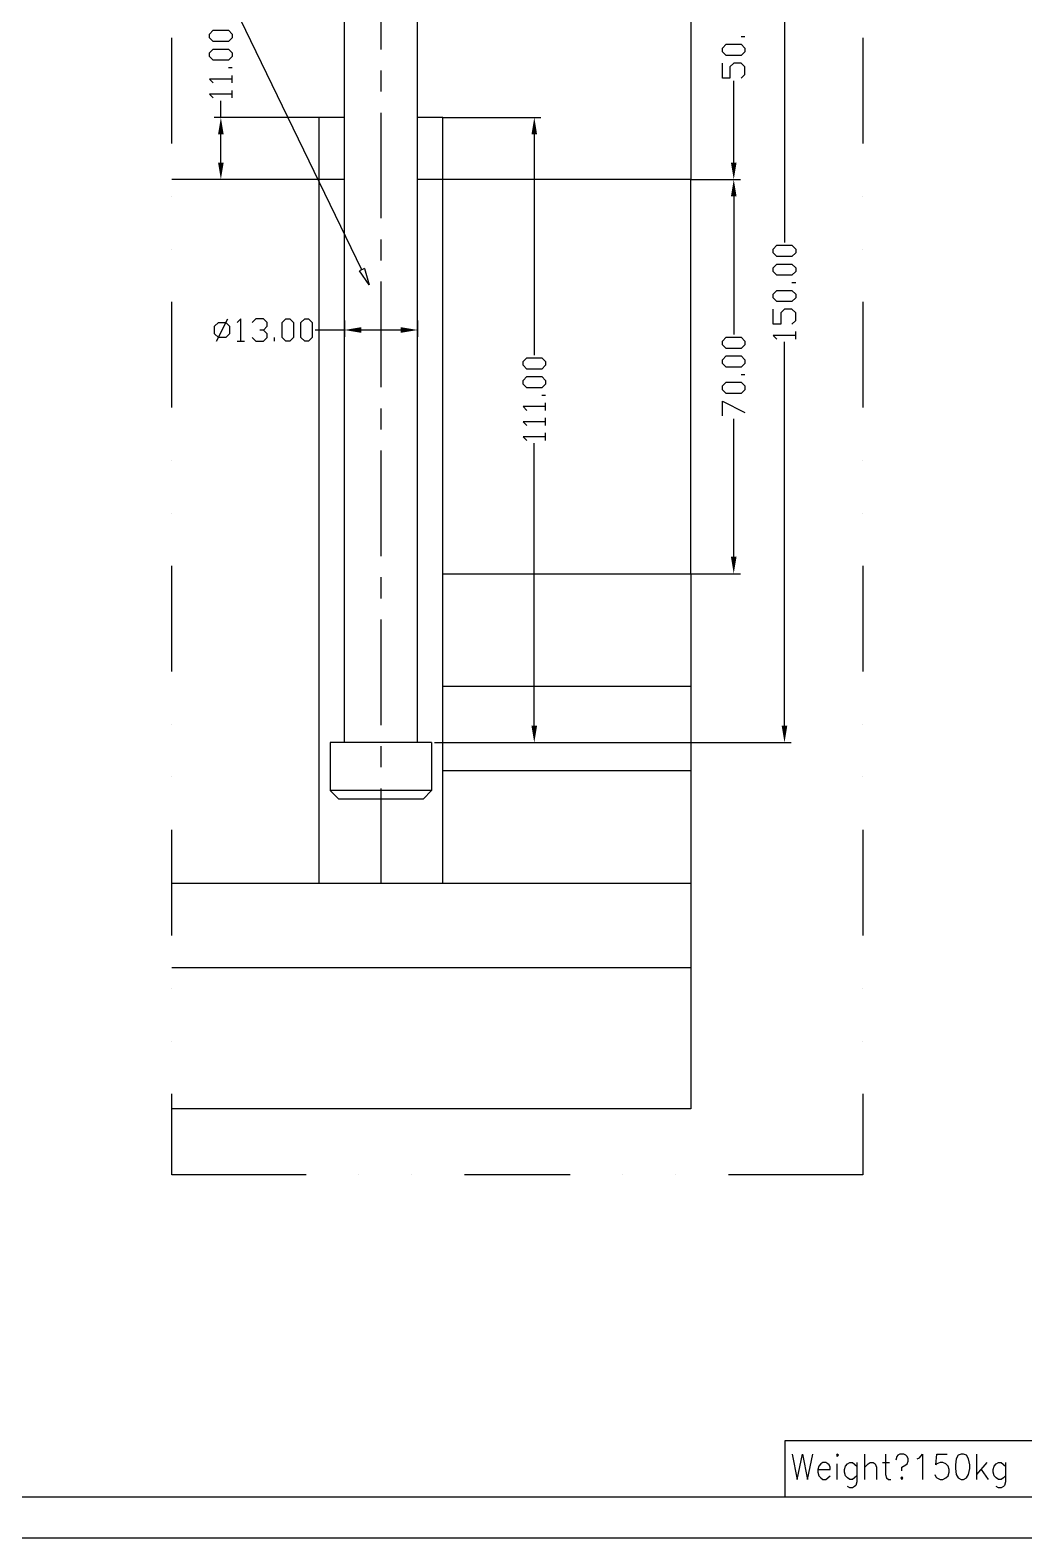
# Model space of a CAD drawing. Header units: inches. Extents: x 2 to 1172, y 492 to 1320.
# Drawn here: x 768.5 to 945.1, y 492.2 to 760.3 of the extents above; entities that cross this region are included whole.
import ezdxf

# ---------------------------------------------------------------- set-up
doc = ezdxf.new("R2010")
doc.units = ezdxf.units.IN
doc.header["$MEASUREMENT"] = 0

# ---------------------------------------------------------------- blocks, each defined once
blk = doc.blocks.new('AHH1270-500010_1')
at = {"transparency": 33554687}
for points in [[(801.43, 740.19), (800.93, 743.2), (800.43, 740.19)], [(857.15, 740.19), (856.65, 743.2), (856.15, 740.19)], [(801.43, 735.19), (800.93, 732.18), (800.43, 735.18)], [(892.61, 735.19), (892.11, 732.18), (891.61, 735.18)], [(892.61, 729.18), (892.11, 732.18), (891.61, 729.18)], [(825.9, 704.92), (822.89, 705.42), (825.9, 705.92)], [(832.91, 704.92), (835.91, 705.42), (832.91, 705.92)], [(892.61, 665.1), (892.11, 662.09), (891.61, 665.1)], [(857.15, 635.06), (856.65, 632.05), (856.15, 635.06)], [(901.63, 635.06), (901.13, 632.05), (900.63, 635.06)]]:
    blk.add_hatch(color=1, dxfattribs=at).paths.add_polyline_path(points)
for points in [[(0.12, 490.67), (1167.98, 490.67), (1167.98, 1318.03), (0.12, 1318.03), (0.12, 490.67)], [(946.92, 507.89), (901.2, 507.89), (901.2, 497.92)], [(1160.72, 497.92), (21.3, 497.92)], [(946.92, 497.92), (885.65, 497.92)]]:
    blk.add_lwpolyline(points, dxfattribs=at)
at = {"color": 1, "transparency": 33554687}
for points in [[(826.01, 716.14), (750.87, 871.09), (747.87, 871.09)], [(901.11, 779.22), (901.11, 720.98)], [(829.39, 774.1), (829.39, 755.32)], [(802.93, 757.38), (802.26, 756.7), (799.58, 756.7), (798.93, 757.38), (798.93, 758.03), (799.58, 758.71), (802.26, 758.71), (802.93, 758.03), (802.93, 757.38)], [(894.11, 754.87), (893.43, 754.2), (890.75, 754.2), (890.1, 754.87), (890.1, 755.53), (890.75, 756.21), (893.43, 756.21), (894.11, 755.53), (894.11, 754.87)], [(894.11, 757.54), (893.43, 757.54)], [(802.93, 754.04), (802.26, 753.37), (799.58, 753.37), (798.93, 754.04), (798.93, 754.7), (799.58, 755.37), (802.26, 755.37), (802.93, 754.7), (802.93, 754.04)], [(802.93, 752.04), (802.26, 752.04)], [(802.93, 749.36), (802.93, 750.69)], [(829.39, 751.58), (829.39, 747.82)], [(893.43, 750.19), (894.11, 750.87), (894.11, 752.2), (893.43, 752.87), (892.1, 752.87), (891.43, 752.2), (891.43, 750.19), (890.1, 750.19), (890.1, 752.87)], [(802.93, 750.03), (798.93, 750.03), (799.58, 749.36)], [(802.93, 746.7), (802.93, 748.03)], [(892.1, 735.17), (892.1, 749.7)], [(802.93, 747.36), (798.93, 747.36), (799.58, 746.7)], [(800.93, 743.19), (800.93, 746.19)], [(818.38, 743.19), (799.72, 743.19)], [(829.39, 744.06), (829.39, 725.29)], [(840.41, 743.19), (857.84, 743.19)], [(800.93, 735.17), (800.93, 740.19)], [(856.65, 740.19), (856.65, 700.96)], [(818.38, 732.18), (799.72, 732.18)], [(884.46, 732.18), (893.29, 732.18)], [(884.46, 732.18), (893.29, 732.18)], [(892.1, 729.16), (892.1, 704.63)], [(829.39, 721.53), (829.39, 717.77)], [(903.12, 719.16), (902.46, 718.48), (899.78, 718.48), (899.11, 719.16), (899.11, 719.81), (899.78, 720.49), (902.46, 720.49), (903.12, 719.81), (903.12, 719.16)], [(826.47, 716.37), (827.32, 713.45), (825.56, 715.93)], [(826.47, 716.37), (825.56, 715.93)], [(903.12, 715.82), (902.46, 715.15), (899.78, 715.15), (899.11, 715.82), (899.11, 716.48), (899.78, 717.15), (902.46, 717.15), (903.12, 716.48), (903.12, 715.82)], [(829.39, 714.02), (829.39, 695.25)], [(903.12, 713.82), (902.46, 713.82)], [(903.12, 711.14), (902.46, 710.49), (899.78, 710.49), (899.11, 711.14), (899.11, 711.82), (899.78, 712.47), (902.46, 712.47), (903.12, 711.82), (903.12, 711.14)], [(902.46, 706.48), (903.12, 707.13), (903.12, 708.48), (902.46, 709.14), (901.11, 709.14), (900.46, 708.48), (900.46, 706.48), (899.11, 706.48), (899.11, 709.14)], [(800.49, 704.08), (799.81, 704.74), (799.81, 706.09), (800.49, 706.74), (801.82, 706.74), (802.49, 706.09), (802.49, 704.74), (801.82, 704.08), (800.49, 704.08)], [(800.15, 703.41), (802.15, 707.42)], [(804.5, 703.41), (804.5, 707.42), (803.82, 706.74)], [(808.5, 705.41), (809.16, 706.09), (809.16, 706.74), (808.5, 707.42), (807.16, 707.42), (806.5, 706.74)], [(806.5, 704.08), (807.16, 703.41), (808.5, 703.41), (809.16, 704.08), (809.16, 704.74), (808.5, 705.41), (807.83, 705.41)], [(812.49, 703.41), (811.84, 704.08), (811.84, 706.74), (812.49, 707.42), (813.17, 707.42), (813.84, 706.74), (813.84, 704.08), (813.17, 703.41), (812.49, 703.41)], [(815.85, 703.41), (815.17, 704.08), (815.17, 706.74), (815.85, 707.42), (816.5, 707.42), (817.18, 706.74), (817.18, 704.08), (816.5, 703.41), (815.85, 703.41)], [(822.89, 705.41), (817.67, 705.41)], [(822.89, 707.13), (822.89, 704.21)], [(832.91, 705.41), (825.88, 705.41)], [(835.9, 707.13), (835.9, 704.21)], [(903.12, 703.8), (903.12, 705.13)], [(803.82, 703.41), (805.15, 703.41)], [(810.49, 703.41), (810.49, 704.08)], [(894.11, 702.81), (893.43, 702.13), (890.75, 702.13), (890.1, 702.81), (890.1, 703.46), (890.75, 704.14), (893.43, 704.14), (894.11, 703.46), (894.11, 702.81)], [(903.12, 704.47), (899.11, 704.47), (899.78, 703.8)], [(901.11, 635.04), (901.11, 703.3)], [(858.64, 699.14), (857.98, 698.46), (855.3, 698.46), (854.65, 699.14), (854.65, 699.79), (855.3, 700.47), (857.98, 700.47), (858.64, 699.79), (858.64, 699.14)], [(894.11, 699.46), (893.43, 698.8), (890.75, 698.8), (890.1, 699.46), (890.1, 700.13), (890.75, 700.8), (893.43, 700.8), (894.11, 700.13), (894.11, 699.46)], [(858.64, 695.78), (857.98, 695.13), (855.3, 695.13), (854.65, 695.78), (854.65, 696.46), (855.3, 697.13), (857.98, 697.13), (858.64, 696.46), (858.64, 695.78)], [(894.11, 697.47), (893.43, 697.47)], [(894.11, 694.79), (893.43, 694.12), (890.75, 694.12), (890.1, 694.79), (890.1, 695.47), (890.75, 696.12), (893.43, 696.12), (894.11, 695.47), (894.11, 694.79)], [(858.64, 691.79), (854.65, 691.79), (855.3, 691.12)], [(858.64, 693.8), (857.98, 693.8)], [(858.64, 691.12), (858.64, 692.45)], [(890.1, 690.13), (890.1, 692.79), (894.11, 690.78)], [(829.39, 691.49), (829.39, 687.73)], [(858.64, 689.12), (854.65, 689.12), (855.3, 688.44)], [(858.64, 688.44), (858.64, 689.79)], [(892.1, 665.09), (892.1, 689.61)], [(858.64, 686.44), (854.65, 686.44), (855.3, 685.78)], [(858.64, 685.78), (858.64, 687.11)], [(829.39, 683.99), (829.39, 665.21)], [(856.65, 635.04), (856.65, 685.29)], [(829.39, 661.45), (829.39, 657.71)], [(884.46, 662.09), (893.29, 662.09)], [(829.39, 653.95), (829.39, 635.17)], [(829.39, 631.43), (829.39, 627.67)], [(838.9, 632.05), (857.84, 632.05)], [(838.9, 632.05), (902.32, 632.05)], [(829.39, 623.91), (829.39, 607.01)]]:
    blk.add_lwpolyline(points, dxfattribs=at)
at = {"color": 4, "transparency": 33554687}
for points in [[(822.89, 632.05), (822.89, 782.24)], [(835.9, 632.05), (835.9, 782.24)], [(884.46, 782.24), (884.46, 732.18)], [(822.89, 743.19), (818.38, 743.19)], [(818.38, 607.01), (818.38, 743.19)], [(840.41, 743.19), (835.9, 743.19)], [(840.41, 607.01), (840.41, 743.19)], [(822.89, 732.18), (792.24, 732.18)], [(884.46, 662.09), (884.46, 732.18), (835.9, 732.18)], [(884.46, 662.09), (884.46, 566.96), (792.24, 566.96)], [(840.41, 662.09), (884.46, 662.09)], [(884.46, 642.05), (840.41, 642.05)], [(820.39, 632.05), (820.39, 623.54)], [(838.4, 632.05), (820.39, 632.05)], [(838.4, 632.05), (838.4, 623.54)], [(884.46, 627.03), (840.41, 627.03)], [(838.4, 623.54), (820.39, 623.54)], [(821.89, 622.03), (820.39, 623.54)], [(836.9, 622.03), (821.89, 622.03)], [(836.9, 622.03), (838.4, 623.54)], [(884.46, 607.01), (792.24, 607.01)], [(884.46, 591.99), (792.24, 591.99)], [(902.49, 505.57), (903.4, 501.06), (904.32, 505.57), (905.24, 501.06), (906.15, 505.57)], [(907.07, 502.8), (909.25, 502.8), (909.25, 503.23), (909.06, 503.65), (908.86, 503.83), (908.51, 504.08), (907.97, 504.08), (907.58, 503.83), (907.23, 503.42), (907.07, 502.8), (907.07, 502.34), (907.23, 501.72), (907.58, 501.31), (907.97, 501.06), (908.51, 501.06), (909.25, 501.72)], [(910.51, 505.16), (910.71, 505.34), (910.51, 505.57), (910.35, 505.34), (910.51, 505.16)], [(914, 501.72), (913.6, 501.31), (913.24, 501.06), (912.73, 501.06), (912.32, 501.31), (911.96, 501.72), (911.81, 502.34), (911.81, 502.8), (911.96, 503.42), (912.32, 503.83), (912.73, 504.08), (913.24, 504.08), (914, 503.42)], [(914, 504.08), (914, 500.64), (913.79, 499.98), (913.6, 499.8), (913.24, 499.57), (912.73, 499.57), (912.32, 499.8)], [(915.42, 501.06), (915.42, 505.57)], [(915.42, 503.23), (915.99, 503.83), (916.35, 504.08), (916.91, 504.08), (917.27, 503.83), (917.46, 503.23), (917.46, 501.06)], [(918.53, 504.08), (919.8, 504.08)], [(919.09, 505.57), (919.09, 501.91), (919.25, 501.31), (919.64, 501.06), (920.02, 501.06)], [(922, 502.57), (922, 503.23), (922.71, 503.65), (922.92, 503.83), (923.12, 504.31), (923.12, 504.73), (922.92, 505.16), (922.71, 505.34), (922.36, 505.57), (921.65, 505.57), (921.28, 505.34), (921.08, 505.16), (920.92, 504.5)], [(924.72, 504.73), (925.12, 504.91), (925.64, 505.57), (925.64, 501.06)], [(927.85, 501.91), (928.01, 501.49), (928.21, 501.31), (928.78, 501.06), (929.29, 501.06), (929.84, 501.31), (930.21, 501.72), (930.41, 502.34), (930.41, 502.8), (930.21, 503.42), (929.84, 503.83), (929.29, 504.08), (928.78, 504.08), (928.21, 503.83), (928.01, 503.65), (928.21, 505.57), (930.05, 505.57)], [(932.57, 501.06), (932.94, 501.06), (933.49, 501.31), (933.85, 501.91), (934.06, 503), (934.06, 503.65), (933.85, 504.73), (933.49, 505.34), (932.94, 505.57), (932.57, 505.57), (932.02, 505.34), (931.67, 504.73), (931.51, 503.65), (931.51, 503), (931.67, 501.91), (932.02, 501.31), (932.57, 501.06)], [(935.3, 501.06), (935.3, 505.57)], [(935.3, 501.91), (937.15, 504.08)], [(940.45, 501.72), (940.04, 501.31), (939.68, 501.06), (939.17, 501.06), (938.76, 501.31), (938.41, 501.72), (938.25, 502.34), (938.25, 502.8), (938.41, 503.42), (938.76, 503.83), (939.17, 504.08), (939.68, 504.08), (940.45, 503.42)], [(940.45, 504.08), (940.45, 500.64), (940.25, 499.98), (940.04, 499.8), (939.68, 499.57), (939.17, 499.57), (938.76, 499.8)], [(910.51, 501.06), (910.51, 503.83)], [(922, 501.06), (922.2, 501.31), (922, 501.49), (921.84, 501.31), (922, 501.06)], [(936.07, 502.8), (937.34, 501.06)]]:
    blk.add_lwpolyline(points, dxfattribs=at)
at = {"color": 254, "true_color": 0xdcdcdc, "transparency": 33554687}
for points in [[(792.24, 738.59), (792.24, 757.36)], [(915.03, 757.36), (915.03, 738.59)], [(792.24, 729.2), (792.24, 729.2)], [(915.03, 729.2), (915.03, 729.2)], [(792.24, 719.81), (792.24, 719.81)], [(915.03, 719.81), (915.03, 719.81)], [(792.24, 691.65), (792.24, 710.43)], [(915.03, 710.43), (915.03, 691.65)], [(792.24, 682.27), (792.24, 682.27)], [(915.03, 682.27), (915.03, 682.27)], [(792.24, 672.87), (792.24, 672.87)], [(915.03, 672.87), (915.03, 672.87)], [(792.24, 644.71), (792.24, 663.49)], [(915.03, 663.49), (915.03, 644.71)], [(792.24, 635.33), (792.24, 635.33)], [(915.03, 635.33), (915.03, 635.33)], [(792.24, 625.95), (792.24, 625.95)], [(915.03, 625.95), (915.03, 625.95)], [(792.24, 597.79), (792.24, 616.55)], [(915.03, 616.55), (915.03, 597.79)], [(792.24, 588.39), (792.24, 588.39)], [(915.03, 588.39), (915.03, 588.39)], [(792.24, 579), (792.24, 579)], [(915.03, 579), (915.03, 579)], [(792.24, 555.21), (792.24, 569.62)], [(915.03, 569.62), (915.03, 555.21), (891.18, 555.21)], [(816.08, 555.21), (792.24, 555.21)], [(825.47, 555.21), (825.47, 555.21)], [(834.86, 555.21), (834.86, 555.21)], [(863.02, 555.21), (844.24, 555.21)], [(872.4, 555.21), (872.4, 555.21)], [(881.8, 555.21), (881.8, 555.21)]]:
    blk.add_lwpolyline(points, dxfattribs=at)

msp = doc.modelspace()

# ---------------------------------------------------------------- block references
msp.add_blockref('AHH1270-500010_1', (1.45, 1.53))

doc.saveas('drawing.dxf')
